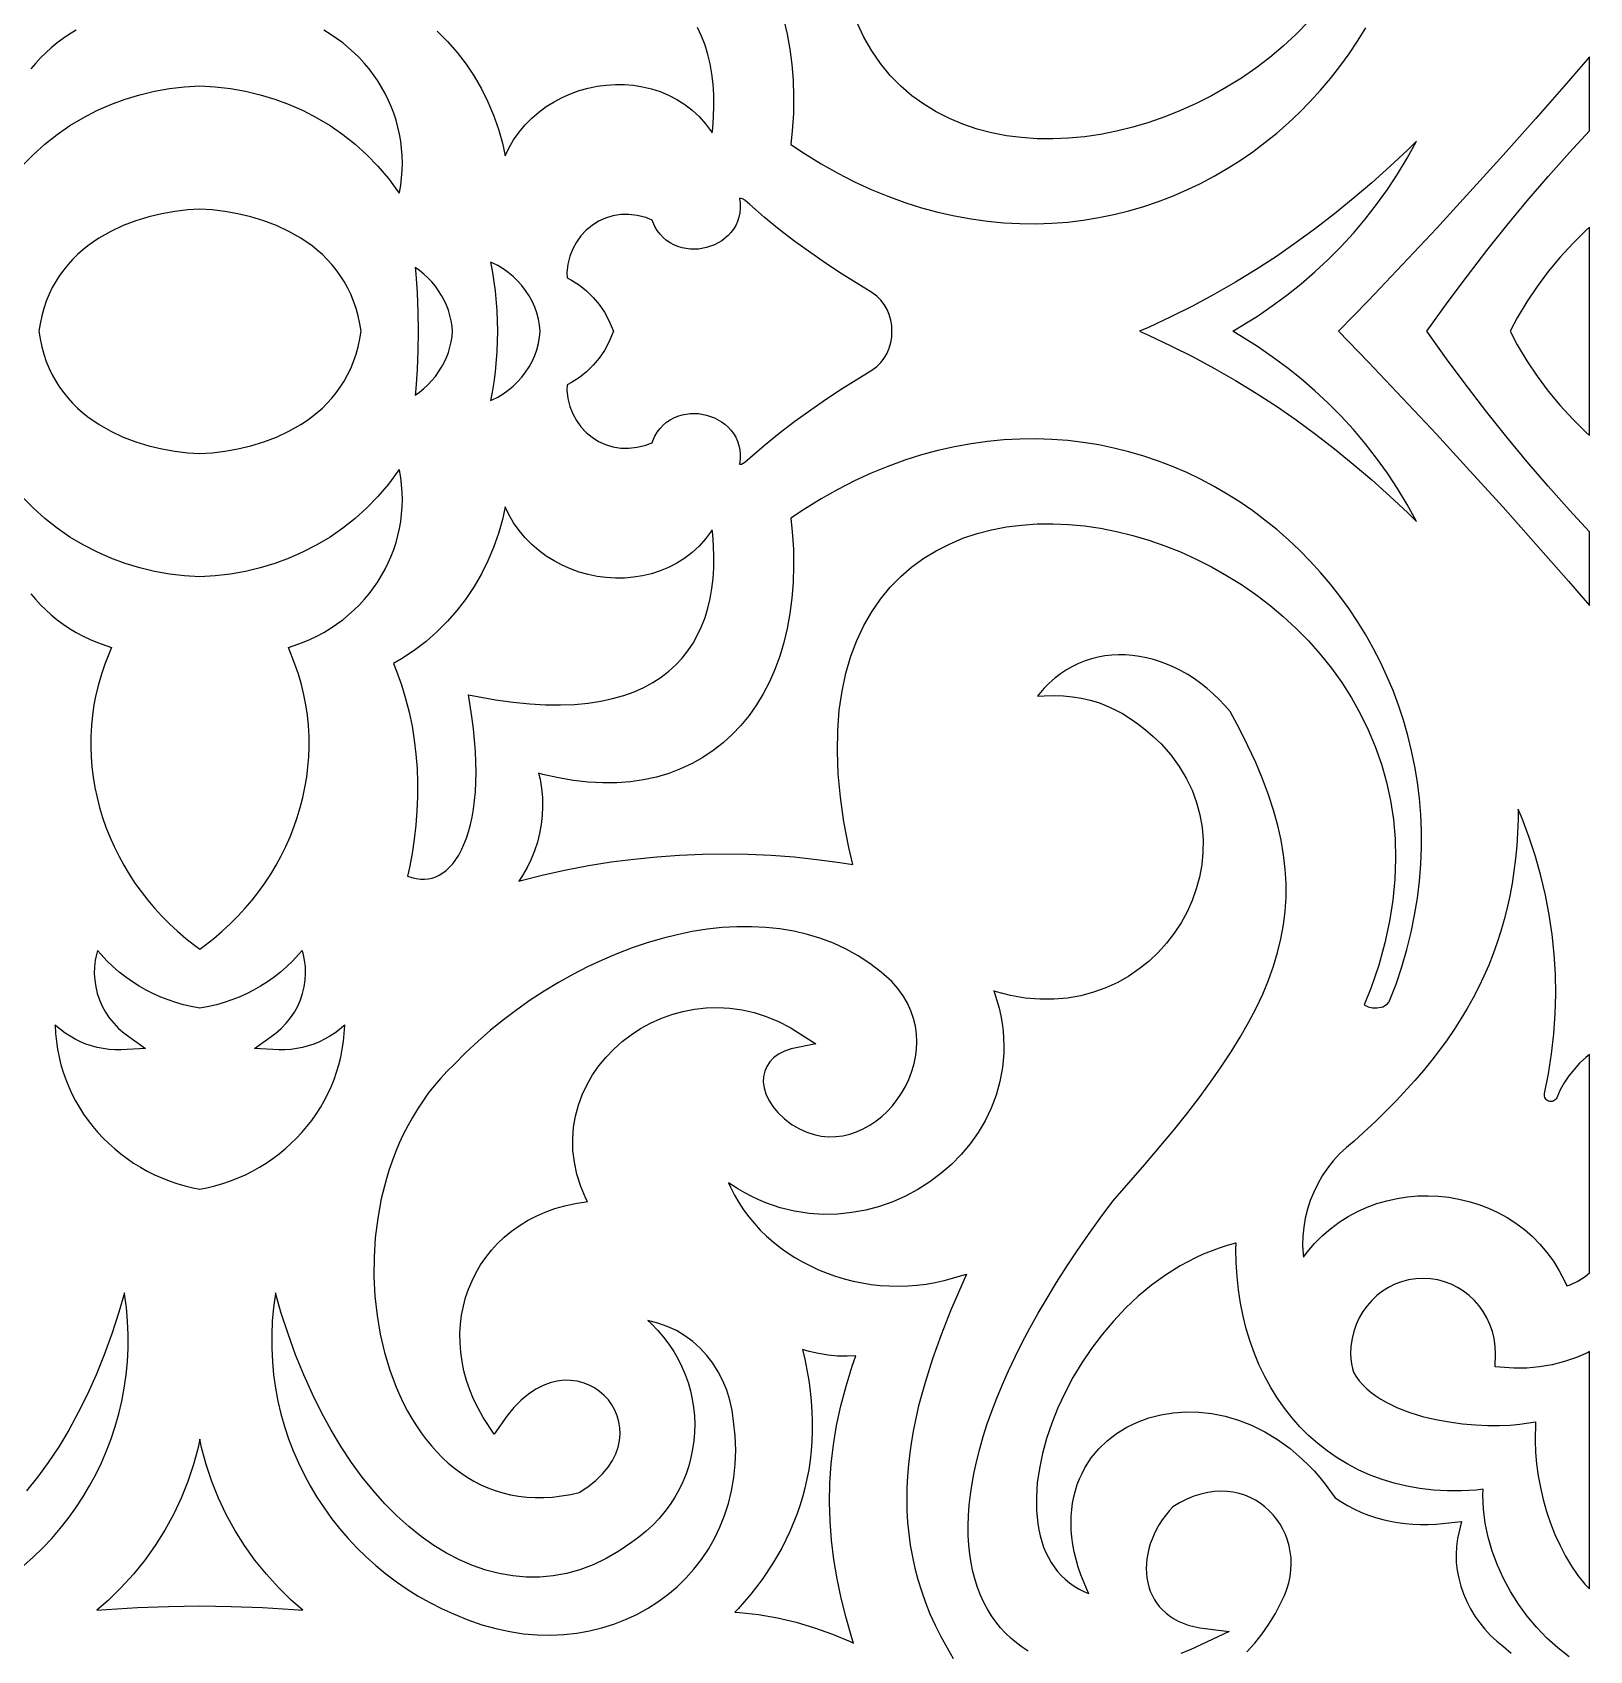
# Model space of a CAD drawing. Extents: x -375 to 375, y -1025 to 1025.
# Drawn here: x -207.8 to -135, y 379 to 454.6 of the extents above; entities that cross this region are included whole.
import ezdxf

# ---------------------------------------------------------------- set-up
doc = ezdxf.new("R2010")
doc.units = 0
doc.layers.add('LAYER_10', color=1, linetype='CONTINUOUS')

msp = doc.modelspace()

# ---------------------------------------------------------------- linework, layer by layer
at = {"layer": 'LAYER_10'}
for points in [[(-188.901, 454.699), (-188.415, 454.211), (-187.965, 453.696), (-187.55, 453.154), (-187.173, 452.588), (-186.832, 451.999), (-186.528, 451.389), (-186.263, 450.76), (-186.036, 450.114), (-185.847, 449.452), (-185.718, 448.866), (-185.554, 449.215), (-185.328, 449.606), (-185.072, 449.97), (-184.789, 450.309), (-184.482, 450.621), (-184.152, 450.906), (-183.803, 451.163), (-183.437, 451.393), (-183.055, 451.595), (-182.66, 451.768), (-182.255, 451.913), (-181.841, 452.029), (-181.42, 452.116), (-180.995, 452.172), (-180.568, 452.199), (-180.141, 452.195), (-179.715, 452.16), (-179.294, 452.094), (-178.879, 451.995), (-178.472, 451.864), (-178.077, 451.699), (-177.695, 451.501), (-177.328, 451.268), (-176.98, 451.001), (-176.652, 450.698), (-176.348, 450.361), (-176.07, 449.988), (-176.043, 449.944), (-176.017, 450.155), (-175.976, 450.686), (-175.958, 451.206), (-175.965, 451.714), (-175.996, 452.21), (-176.053, 452.691), (-176.135, 453.158), (-176.243, 453.609), (-176.377, 454.043), (-176.537, 454.46), (-176.723, 454.858)], [(-172.691, 455.214), (-172.531, 454.547), (-172.404, 453.855), (-172.312, 453.137), (-172.254, 452.395), (-172.231, 451.63), (-172.244, 450.842), (-172.293, 450.031), (-172.359, 449.393), (-171.73, 448.972), (-170.949, 448.492), (-170.167, 448.053), (-169.384, 447.653), (-168.601, 447.292), (-167.819, 446.969), (-167.037, 446.685), (-166.257, 446.437), (-165.48, 446.226), (-164.705, 446.05), (-163.934, 445.91), (-163.167, 445.804), (-162.405, 445.732), (-161.648, 445.693), (-160.896, 445.686), (-160.152, 445.711), (-159.414, 445.767), (-158.685, 445.854), (-157.963, 445.971), (-157.251, 446.117), (-156.548, 446.292), (-155.856, 446.495), (-155.174, 446.726), (-154.504, 446.983), (-153.845, 447.266), (-153.2, 447.575), (-152.568, 447.909), (-151.95, 448.267), (-151.346, 448.649), (-150.758, 449.054), (-150.186, 449.481), (-149.63, 449.93), (-149.091, 450.4), (-148.57, 450.89), (-148.068, 451.401), (-147.585, 451.93), (-147.121, 452.479), (-146.678, 453.045), (-146.256, 453.628), (-145.855, 454.228), (-145.477, 454.844)], [(-148.15, 455.138), (-148.729, 454.548), (-149.335, 453.988), (-149.966, 453.46), (-150.618, 452.963), (-151.291, 452.499), (-151.981, 452.067), (-152.687, 451.669), (-153.406, 451.305), (-154.136, 450.976), (-154.875, 450.681), (-155.62, 450.422), (-156.371, 450.2), (-157.124, 450.014), (-157.877, 449.866), (-158.628, 449.757), (-159.375, 449.686), (-160.116, 449.654), (-160.849, 449.663), (-161.571, 449.713), (-162.281, 449.805), (-162.976, 449.939), (-163.653, 450.116), (-164.311, 450.337), (-164.947, 450.603), (-165.559, 450.914), (-166.144, 451.272), (-166.699, 451.676), (-167.223, 452.128), (-167.713, 452.627), (-168.165, 453.175), (-168.578, 453.771), (-168.949, 454.416), (-169.276, 455.11)], [(-208.327, 448.38), (-207.806, 448.915), (-207.257, 449.41), (-206.682, 449.863), (-206.084, 450.275), (-205.464, 450.646), (-204.825, 450.976), (-204.17, 451.265), (-203.5, 451.513), (-202.817, 451.72), (-202.125, 451.885), (-201.425, 452.01), (-200.719, 452.094), (-200, 452.138), (-199.281, 452.094), (-198.575, 452.01), (-197.875, 451.885), (-197.182, 451.72), (-196.5, 451.513), (-195.83, 451.265), (-195.175, 450.976), (-194.536, 450.646), (-193.916, 450.275), (-193.318, 449.863), (-192.743, 449.41), (-192.194, 448.915), (-191.673, 448.38), (-191.183, 447.803), (-190.726, 447.186), (-190.679, 447.113), (-190.671, 447.149), (-190.61, 447.494), (-190.566, 447.838), (-190.54, 448.183), (-190.531, 448.526), (-190.54, 448.867), (-190.565, 449.207), (-190.607, 449.544), (-190.665, 449.877), (-190.739, 450.208), (-190.829, 450.533), (-190.934, 450.855), (-191.055, 451.171), (-191.191, 451.481), (-191.341, 451.784), (-191.507, 452.081), (-191.686, 452.37), (-191.88, 452.652), (-192.087, 452.925), (-192.308, 453.188), (-192.542, 453.442), (-192.789, 453.686), (-193.049, 453.92), (-193.321, 454.141), (-193.606, 454.352), (-193.903, 454.549), (-194.212, 454.734)], [(-205.788, 454.734), (-206.097, 454.549), (-206.394, 454.352), (-206.679, 454.141), (-206.951, 453.92), (-207.211, 453.686), (-207.458, 453.442), (-207.692, 453.188), (-207.913, 452.925)], [(-207.913, 428.386), (-207.692, 428.122), (-207.458, 427.868), (-207.211, 427.624), (-206.951, 427.391), (-206.679, 427.169), (-206.394, 426.959), (-206.097, 426.761), (-205.788, 426.576), (-205.468, 426.405), (-205.136, 426.248), (-204.794, 426.105), (-204.135, 425.867), (-204.444, 425.091), (-204.607, 424.617), (-204.747, 424.14), (-204.863, 423.661), (-204.956, 423.18), (-205.027, 422.697), (-205.076, 422.213), (-205.102, 421.729), (-205.107, 421.245), (-205.09, 420.762), (-205.052, 420.281), (-204.993, 419.802), (-204.914, 419.325), (-204.813, 418.852), (-204.693, 418.383), (-204.553, 417.919), (-204.393, 417.46), (-204.214, 417.007), (-204.016, 416.561), (-203.799, 416.122), (-203.564, 415.69), (-203.31, 415.267), (-203.038, 414.854), (-202.749, 414.45), (-202.442, 414.056), (-202.118, 413.673), (-201.778, 413.303), (-201.421, 412.944), (-201.047, 412.598), (-200.657, 412.266), (-200.252, 411.948), (-200, 411.766), (-199.748, 411.948), (-199.342, 412.266), (-198.953, 412.598), (-198.579, 412.944), (-198.222, 413.303), (-197.881, 413.673), (-197.558, 414.056), (-197.251, 414.45), (-196.962, 414.854), (-196.69, 415.267), (-196.436, 415.69), (-196.201, 416.122), (-195.984, 416.561), (-195.786, 417.007), (-195.607, 417.46), (-195.447, 417.919), (-195.307, 418.383), (-195.186, 418.852), (-195.086, 419.325), (-195.007, 419.802), (-194.948, 420.281), (-194.91, 420.762), (-194.893, 421.245), (-194.898, 421.729), (-194.924, 422.213), (-194.973, 422.697), (-195.043, 423.18), (-195.137, 423.661), (-195.253, 424.14), (-195.393, 424.617), (-195.556, 425.091), (-195.864, 425.867), (-195.206, 426.105), (-194.864, 426.248), (-194.532, 426.405), (-194.212, 426.576), (-193.903, 426.761), (-193.606, 426.959), (-193.321, 427.169), (-193.049, 427.391), (-192.789, 427.624), (-192.542, 427.868), (-192.308, 428.122), (-192.087, 428.386), (-191.88, 428.659), (-191.686, 428.94), (-191.507, 429.23), (-191.341, 429.526), (-191.191, 429.83), (-191.055, 430.14), (-190.934, 430.456), (-190.829, 430.777), (-190.739, 431.103), (-190.665, 431.433), (-190.607, 431.767), (-190.565, 432.104), (-190.54, 432.443), (-190.531, 432.785), (-190.54, 433.128), (-190.566, 433.472), (-190.61, 433.817), (-190.671, 434.162), (-190.679, 434.198), (-190.726, 434.125), (-191.183, 433.508), (-191.673, 432.931), (-192.194, 432.395), (-192.743, 431.901), (-193.318, 431.448), (-193.916, 431.035), (-194.536, 430.664), (-195.175, 430.335), (-195.83, 430.046), (-196.5, 429.798), (-197.182, 429.591), (-197.875, 429.425), (-198.575, 429.3), (-199.281, 429.217), (-200, 429.173), (-200.719, 429.217), (-201.425, 429.3), (-202.125, 429.425), (-202.817, 429.591), (-203.5, 429.798), (-204.17, 430.046), (-204.825, 430.335), (-205.464, 430.664), (-206.084, 431.035), (-206.682, 431.448), (-207.257, 431.901), (-207.806, 432.395), (-208.327, 432.931)], [(-161.255, 378.927), (-161.541, 379.112), (-161.815, 379.315), (-162.076, 379.535), (-162.324, 379.773), (-162.557, 380.027), (-162.775, 380.299), (-162.977, 380.587), (-163.164, 380.892), (-163.335, 381.213), (-163.488, 381.55), (-163.625, 381.903), (-163.744, 382.271), (-163.845, 382.654), (-163.928, 383.053), (-163.992, 383.466), (-164.037, 383.894), (-164.062, 384.337), (-164.068, 384.795), (-164.054, 385.267), (-164.02, 385.753), (-163.964, 386.254), (-163.888, 386.769), (-163.79, 387.298), (-163.67, 387.842), (-163.528, 388.399), (-163.363, 388.97), (-163.176, 389.556), (-162.964, 390.155), (-162.729, 390.768), (-162.469, 391.395), (-162.185, 392.035), (-161.876, 392.69), (-161.541, 393.358), (-161.18, 394.039), (-160.793, 394.734), (-160.379, 395.442), (-159.937, 396.164), (-159.468, 396.899), (-158.971, 397.648), (-158.446, 398.409), (-157.891, 399.184), (-157.301, 399.98), (-155.802, 401.683), (-154.461, 403.284), (-153.847, 404.052), (-153.27, 404.802), (-152.73, 405.536), (-152.229, 406.253), (-151.765, 406.956), (-151.34, 407.647), (-150.953, 408.326), (-150.605, 408.995), (-150.294, 409.656), (-150.023, 410.31), (-149.79, 410.959), (-149.595, 411.605), (-149.439, 412.248), (-149.321, 412.892), (-149.242, 413.537), (-149.202, 414.185), (-149.2, 414.84), (-149.237, 415.501), (-149.314, 416.172), (-149.43, 416.853), (-149.587, 417.548), (-149.783, 418.257), (-150.021, 418.982), (-150.299, 419.724), (-150.619, 420.485), (-150.981, 421.267), (-151.385, 422.071), (-151.817, 422.873), (-152.058, 423.156), (-152.326, 423.44), (-152.603, 423.708), (-152.889, 423.958), (-153.183, 424.19), (-153.484, 424.404), (-153.792, 424.6), (-154.105, 424.778), (-154.422, 424.938), (-154.744, 425.078), (-155.068, 425.2), (-155.395, 425.303), (-155.722, 425.386), (-156.051, 425.45), (-156.379, 425.494), (-156.706, 425.518), (-157.031, 425.523), (-157.353, 425.507), (-157.672, 425.471), (-157.987, 425.414), (-158.298, 425.337), (-158.602, 425.239), (-158.901, 425.12), (-159.193, 424.98), (-159.477, 424.818), (-159.753, 424.635), (-160.021, 424.429), (-160.279, 424.2), (-160.527, 423.949), (-160.764, 423.674), (-160.826, 423.592), (-160.515, 423.614), (-160.054, 423.624), (-159.611, 423.609), (-159.184, 423.569), (-158.77, 423.504), (-158.369, 423.412), (-157.978, 423.293), (-157.597, 423.147), (-157.224, 422.974), (-156.858, 422.774), (-156.496, 422.547), (-156.136, 422.293), (-155.777, 422.011), (-155.417, 421.702), (-155.045, 421.358), (-154.591, 420.842), (-154.2, 420.309), (-153.869, 419.758), (-153.599, 419.194), (-153.387, 418.62), (-153.231, 418.039), (-153.131, 417.453), (-153.084, 416.867), (-153.09, 416.283), (-153.145, 415.705), (-153.249, 415.134), (-153.399, 414.575), (-153.593, 414.03), (-153.831, 413.501), (-154.11, 412.992), (-154.428, 412.505), (-154.785, 412.043), (-155.177, 411.608), (-155.604, 411.205), (-156.064, 410.834), (-156.556, 410.5), (-157.076, 410.205), (-157.625, 409.952), (-158.2, 409.743), (-158.799, 409.583), (-159.421, 409.473), (-160.063, 409.417), (-160.724, 409.417), (-161.402, 409.476), (-162.094, 409.596), (-162.799, 409.781), (-162.872, 409.807), (-162.841, 409.724), (-162.724, 409.363), (-162.625, 409.003), (-162.545, 408.646), (-162.482, 408.29), (-162.438, 407.938), (-162.41, 407.588), (-162.399, 407.241), (-162.404, 406.899), (-162.426, 406.56), (-162.463, 406.221), (-162.582, 405.57), (-162.759, 404.935), (-162.991, 404.324), (-163.274, 403.738), (-163.605, 403.179), (-163.98, 402.651), (-164.397, 402.154), (-164.852, 401.69), (-165.342, 401.263), (-165.864, 400.873), (-166.416, 400.523), (-166.993, 400.214), (-167.593, 399.949), (-168.214, 399.731), (-168.851, 399.56), (-169.502, 399.44), (-170.165, 399.372), (-170.835, 399.359), (-171.51, 399.402), (-172.187, 399.505), (-172.861, 399.669), (-173.528, 399.895), (-173.862, 400.034), (-174.192, 400.189), (-174.518, 400.36), (-174.841, 400.549), (-175.16, 400.754), (-175.272, 400.834), (-175.181, 400.624), (-174.998, 400.259), (-174.794, 399.906), (-174.57, 399.566), (-174.328, 399.24), (-174.067, 398.926), (-173.79, 398.626), (-173.496, 398.341), (-173.188, 398.07), (-172.864, 397.813), (-172.527, 397.572), (-172.178, 397.347), (-171.816, 397.138), (-171.444, 396.945), (-171.062, 396.769), (-170.671, 396.61), (-170.271, 396.468), (-169.865, 396.345), (-169.452, 396.24), (-169.034, 396.153), (-168.612, 396.085), (-168.186, 396.037), (-167.758, 396.008), (-167.329, 396), (-166.898, 396.011), (-166.468, 396.043), (-166.039, 396.097), (-165.613, 396.171), (-165.189, 396.267), (-164.151, 396.559), (-164.89, 394.839), (-165.334, 393.721), (-165.735, 392.608), (-166.086, 391.5), (-166.384, 390.398), (-166.624, 389.298), (-166.72, 388.754), (-166.8, 388.208), (-166.862, 387.664), (-166.907, 387.121), (-166.934, 386.579), (-166.942, 386.038), (-166.931, 385.499), (-166.9, 384.96), (-166.848, 384.422), (-166.774, 383.885), (-166.679, 383.349), (-166.562, 382.814), (-166.421, 382.279), (-166.257, 381.745), (-166.068, 381.211), (-165.854, 380.677), (-165.614, 380.144), (-165.348, 379.611), (-165.055, 379.078), (-164.763, 378.593)], [(-135.962, 378.67), (-136.495, 379.08), (-137, 379.535), (-137.476, 380.031), (-137.92, 380.563), (-138.328, 381.126), (-138.699, 381.715), (-139.029, 382.328), (-139.315, 382.958), (-139.556, 383.603), (-139.747, 384.257), (-139.885, 384.916), (-139.969, 385.577), (-139.993, 386.23), (-139.983, 386.502), (-140.312, 386.465), (-140.994, 386.427), (-141.659, 386.427), (-142.306, 386.463), (-142.936, 386.535), (-143.547, 386.642), (-144.14, 386.783), (-144.713, 386.957), (-145.267, 387.164), (-145.801, 387.402), (-146.313, 387.669), (-146.805, 387.966), (-147.275, 388.291), (-147.722, 388.643), (-148.147, 389.021), (-148.549, 389.424), (-148.927, 389.851), (-149.281, 390.301), (-149.611, 390.772), (-149.917, 391.264), (-150.197, 391.776), (-150.452, 392.306), (-150.681, 392.854), (-150.884, 393.418), (-151.06, 393.998), (-151.21, 394.592), (-151.333, 395.2), (-151.428, 395.821), (-151.495, 396.453), (-151.534, 397.095), (-151.545, 397.747), (-151.537, 398.008), (-151.561, 398.003), (-151.949, 397.898), (-152.331, 397.778), (-152.708, 397.642), (-153.078, 397.49), (-153.443, 397.324), (-153.801, 397.143), (-154.151, 396.95), (-154.838, 396.521), (-155.494, 396.045), (-156.121, 395.525), (-156.716, 394.965), (-157.278, 394.37), (-157.806, 393.744), (-158.297, 393.092), (-158.751, 392.418), (-159.166, 391.727), (-159.539, 391.023), (-159.87, 390.311), (-160.157, 389.596), (-160.398, 388.882), (-160.592, 388.175), (-160.738, 387.478), (-160.835, 386.798), (-160.88, 386.138), (-160.874, 385.503), (-160.815, 384.894), (-160.766, 384.608), (-160.704, 384.328), (-160.628, 384.058), (-160.538, 383.797), (-160.435, 383.548), (-160.318, 383.309), (-160.188, 383.082), (-160.044, 382.866), (-159.885, 382.663), (-159.713, 382.472), (-159.525, 382.293), (-159.323, 382.127), (-159.105, 381.975), (-158.871, 381.836), (-158.621, 381.711), (-158.43, 381.633), (-158.485, 381.746), (-158.649, 382.123), (-158.793, 382.495), (-158.916, 382.861), (-159.02, 383.221), (-159.104, 383.575), (-159.169, 383.922), (-159.216, 384.262), (-159.244, 384.596), (-159.255, 384.923), (-159.247, 385.242), (-159.223, 385.554), (-159.182, 385.857), (-159.125, 386.153), (-159.052, 386.439), (-158.963, 386.717), (-158.86, 386.986), (-158.742, 387.245), (-158.609, 387.499), (-158.309, 387.964), (-157.957, 388.391), (-157.561, 388.774), (-157.125, 389.112), (-156.652, 389.403), (-156.148, 389.646), (-155.616, 389.841), (-155.06, 389.986), (-154.483, 390.079), (-153.89, 390.12), (-153.284, 390.107), (-152.67, 390.039), (-152.05, 389.915), (-151.429, 389.733), (-150.811, 389.492), (-150.198, 389.191), (-149.596, 388.828), (-149.008, 388.402), (-148.44, 387.915), (-148.16, 387.644), (-147.889, 387.358), (-147.624, 387.056), (-147.366, 386.737), (-147.115, 386.402), (-146.909, 386.103), (-146.639, 385.926), (-146.323, 385.739), (-146.002, 385.571), (-145.677, 385.422), (-145.347, 385.291), (-145.013, 385.177), (-144.675, 385.081), (-144.333, 385.002), (-143.986, 384.94), (-143.634, 384.894), (-143.277, 384.865), (-142.916, 384.851), (-142.55, 384.853), (-142.182, 384.871), (-140.99, 384.999), (-141.177, 384.198), (-141.229, 383.829), (-141.249, 383.457), (-141.237, 383.083), (-141.196, 382.709), (-141.125, 382.336), (-141.027, 381.968), (-140.9, 381.605), (-140.748, 381.25), (-140.57, 380.906), (-140.369, 380.573), (-140.144, 380.254), (-139.898, 379.951), (-139.632, 379.666), (-139.346, 379.402), (-139.029, 379.149), (-138.665, 378.837)], [(-208.23, 382.929), (-207.777, 383.335), (-207.344, 383.76), (-206.929, 384.202), (-206.534, 384.662), (-206.159, 385.138), (-205.805, 385.629), (-205.472, 386.136), (-205.161, 386.656), (-204.873, 387.19), (-204.608, 387.736), (-204.367, 388.294), (-204.15, 388.863), (-203.958, 389.442), (-203.791, 390.031), (-203.65, 390.629), (-203.536, 391.235), (-203.449, 391.848), (-203.389, 392.468), (-203.358, 393.094), (-203.356, 393.725), (-203.383, 394.361), (-203.44, 395), (-203.528, 395.642), (-203.535, 395.681), (-203.791, 394.789), (-204.121, 393.77), (-204.477, 392.79), (-204.858, 391.849), (-205.262, 390.948), (-205.689, 390.088), (-206.137, 389.269), (-206.605, 388.492), (-207.091, 387.758), (-207.596, 387.068), (-208.118, 386.421)], [(-151.037, 378.898), (-150.668, 379.303), (-150.322, 379.737), (-149.999, 380.2), (-149.701, 380.693), (-149.427, 381.221), (-149.278, 381.526), (-149.161, 381.825), (-149.071, 382.124), (-149.008, 382.421), (-148.971, 382.716), (-148.958, 383.008), (-148.968, 383.296), (-149.002, 383.578), (-149.057, 383.853), (-149.134, 384.121), (-149.231, 384.38), (-149.348, 384.629), (-149.483, 384.866), (-149.636, 385.092), (-149.806, 385.303), (-149.992, 385.5), (-150.193, 385.681), (-150.408, 385.844), (-150.637, 385.989), (-150.879, 386.115), (-151.132, 386.22), (-151.397, 386.303), (-151.672, 386.364), (-151.957, 386.4), (-152.251, 386.411), (-152.554, 386.396), (-152.866, 386.352), (-153.185, 386.279), (-153.511, 386.175), (-153.843, 386.039), (-154.181, 385.868), (-154.496, 385.679), (-154.659, 385.502), (-154.831, 385.292), (-154.988, 385.076), (-155.13, 384.856), (-155.258, 384.632), (-155.37, 384.404), (-155.468, 384.175), (-155.551, 383.944), (-155.618, 383.712), (-155.671, 383.481), (-155.708, 383.251), (-155.731, 383.023), (-155.738, 382.797), (-155.73, 382.576), (-155.708, 382.359), (-155.67, 382.147), (-155.617, 381.941), (-155.55, 381.742), (-155.467, 381.55), (-155.37, 381.366), (-155.257, 381.19), (-155.129, 381.023), (-154.986, 380.865), (-154.826, 380.717), (-154.651, 380.579), (-154.458, 380.453), (-154.248, 380.339), (-154.02, 380.238), (-153.774, 380.151), (-153.51, 380.079), (-153.227, 380.023), (-151.863, 379.845), (-153.689, 378.995), (-154.123, 378.819)]]:
    msp.add_lwpolyline(points, dxfattribs=at)
for points in [[(-139.051, 432.424), (-137.511, 430.699), (-135.986, 428.963), (-135.002, 427.825), (-135.002, 431.284), (-135.938, 432.295), (-136.937, 433.413), (-137.916, 434.549), (-138.872, 435.702), (-139.808, 436.871), (-140.721, 438.057), (-141.612, 439.258), (-142.609, 440.655), (-141.612, 442.052), (-140.721, 443.254), (-139.808, 444.439), (-138.872, 445.609), (-137.916, 446.761), (-136.937, 447.897), (-135.938, 449.016), (-135.002, 450.026), (-135.002, 453.485), (-135.986, 452.348), (-137.511, 450.611), (-139.051, 448.886), (-140.604, 447.173), (-142.171, 445.471), (-143.752, 443.782), (-145.346, 442.104), (-146.744, 440.655), (-145.346, 439.207), (-143.752, 437.529), (-142.171, 435.839), (-140.604, 434.138)], [(-146.629, 444.619), (-146.051, 445.249), (-145.496, 445.903), (-144.966, 446.581), (-144.462, 447.282), (-143.985, 448.006), (-143.535, 448.752), (-143.114, 449.519), (-143.1, 449.549), (-143.512, 449.146), (-144.348, 448.364), (-145.195, 447.605), (-146.056, 446.869), (-146.93, 446.157), (-147.821, 445.468), (-148.728, 444.803), (-149.652, 444.162), (-150.596, 443.546), (-151.56, 442.954), (-152.545, 442.387), (-153.552, 441.845), (-154.583, 441.328), (-155.638, 440.836), (-156.056, 440.655), (-155.638, 440.475), (-154.583, 439.983), (-153.552, 439.466), (-152.545, 438.924), (-151.56, 438.357), (-150.596, 437.765), (-149.652, 437.148), (-148.728, 436.508), (-147.821, 435.843), (-146.93, 435.154), (-146.056, 434.442), (-145.195, 433.706), (-144.348, 432.947), (-143.512, 432.164), (-143.1, 431.762), (-143.114, 431.791), (-143.535, 432.559), (-143.985, 433.305), (-144.462, 434.028), (-144.966, 434.729), (-145.496, 435.407), (-146.051, 436.062), (-146.629, 436.692), (-147.231, 437.297), (-147.854, 437.878), (-148.498, 438.433), (-149.161, 438.962), (-149.844, 439.465), (-150.543, 439.941), (-151.685, 440.655), (-150.543, 441.37), (-149.844, 441.846), (-149.161, 442.348), (-148.498, 442.877), (-147.854, 443.433), (-147.231, 444.013)], [(-174.942, 445.609), (-175.044, 445.438), (-175.163, 445.279), (-175.301, 445.13), (-175.597, 444.888), (-175.936, 444.7), (-176.301, 444.571), (-176.683, 444.502), (-177.072, 444.496), (-177.451, 444.557), (-177.645, 444.617), (-177.829, 444.693), (-178.006, 444.789), (-178.174, 444.904), (-178.332, 445.04), (-178.478, 445.195), (-178.609, 445.37), (-178.724, 445.564), (-178.821, 445.778), (-178.849, 445.86), (-179.145, 445.977), (-179.547, 446.077), (-179.939, 446.122), (-180.319, 446.113), (-180.683, 446.054), (-181.03, 445.949), (-181.356, 445.8), (-181.658, 445.611), (-181.933, 445.385), (-182.178, 445.124), (-182.389, 444.831), (-182.563, 444.511), (-182.697, 444.164), (-182.788, 443.795), (-182.832, 443.405), (-182.828, 443.164), (-182.615, 443.053), (-182.251, 442.815), (-181.914, 442.543), (-181.607, 442.24), (-181.33, 441.908), (-181.085, 441.55), (-180.875, 441.169), (-180.652, 440.655), (-180.875, 440.142), (-181.085, 439.761), (-181.33, 439.403), (-181.607, 439.071), (-181.914, 438.768), (-182.251, 438.496), (-182.615, 438.258), (-182.828, 438.147), (-182.832, 437.906), (-182.788, 437.516), (-182.697, 437.147), (-182.563, 436.8), (-182.389, 436.479), (-182.178, 436.187), (-181.933, 435.926), (-181.658, 435.699), (-181.356, 435.51), (-181.03, 435.362), (-180.683, 435.257), (-180.319, 435.198), (-179.939, 435.189), (-179.547, 435.233), (-179.141, 435.335), (-178.941, 435.407), (-178.851, 435.446), (-178.821, 435.533), (-178.724, 435.746), (-178.609, 435.941), (-178.478, 436.116), (-178.332, 436.271), (-178.174, 436.406), (-178.006, 436.522), (-177.829, 436.617), (-177.645, 436.694), (-177.451, 436.754), (-177.072, 436.814), (-176.683, 436.809), (-176.301, 436.74), (-175.936, 436.611), (-175.603, 436.426), (-175.442, 436.306), (-175.296, 436.176), (-175.163, 436.032), (-175.044, 435.873), (-174.942, 435.701), (-174.857, 435.516), (-174.792, 435.319), (-174.748, 435.111), (-174.728, 434.894), (-174.733, 434.669), (-174.761, 434.443), (-174.731, 434.44), (-174.67, 434.45), (-174.593, 434.482), (-174.508, 434.534), (-174.279, 434.734), (-173.61, 435.317), (-172.903, 435.891), (-172.173, 436.45), (-171.431, 436.989), (-170.689, 437.503), (-169.956, 437.988), (-168.581, 438.846), (-168.348, 439.011), (-168.156, 439.195), (-167.995, 439.402), (-167.863, 439.629), (-167.76, 439.872), (-167.688, 440.126), (-167.646, 440.387), (-167.635, 440.655), (-167.646, 440.923), (-167.688, 441.184), (-167.76, 441.439), (-167.863, 441.682), (-167.995, 441.909), (-168.156, 442.116), (-168.348, 442.299), (-168.581, 442.464), (-169.956, 443.322), (-170.689, 443.808), (-171.431, 444.322), (-172.173, 444.861), (-172.903, 445.419), (-173.61, 445.994), (-174.284, 446.581), (-174.402, 446.693), (-174.502, 446.773), (-174.593, 446.829), (-174.67, 446.86), (-174.731, 446.871), (-174.761, 446.868), (-174.733, 446.642), (-174.728, 446.416), (-174.748, 446.199), (-174.792, 445.991), (-174.857, 445.794)], [(-196.412, 445.599), (-197.008, 445.824), (-197.614, 446.008), (-198.224, 446.152), (-198.832, 446.259), (-199.43, 446.331), (-200, 446.369), (-200.57, 446.331), (-201.168, 446.259), (-201.776, 446.152), (-202.386, 446.008), (-202.992, 445.824), (-203.588, 445.599), (-204.165, 445.33), (-204.721, 445.014), (-204.984, 444.841), (-205.241, 444.654), (-205.489, 444.455), (-205.726, 444.244), (-205.953, 444.02), (-206.169, 443.783), (-206.372, 443.533), (-206.563, 443.269), (-206.74, 442.991), (-206.903, 442.698), (-207.051, 442.391), (-207.184, 442.068), (-207.3, 441.729), (-207.398, 441.375), (-207.479, 441.003), (-207.534, 440.655), (-207.479, 440.307), (-207.398, 439.936), (-207.3, 439.581), (-207.184, 439.243), (-207.051, 438.92), (-206.903, 438.613), (-206.74, 438.32), (-206.563, 438.042), (-206.372, 437.778), (-206.169, 437.528), (-205.953, 437.291), (-205.726, 437.067), (-205.489, 436.855), (-205.244, 436.659), (-204.718, 436.295), (-204.165, 435.981), (-203.588, 435.712), (-202.992, 435.487), (-202.386, 435.303), (-201.776, 435.158), (-201.168, 435.051), (-200.57, 434.98), (-200, 434.942), (-199.43, 434.98), (-198.832, 435.051), (-198.224, 435.158), (-197.614, 435.303), (-197.008, 435.487), (-196.412, 435.712), (-195.835, 435.981), (-195.279, 436.297), (-195.016, 436.47), (-194.759, 436.656), (-194.511, 436.855), (-194.274, 437.067), (-194.047, 437.291), (-193.831, 437.528), (-193.627, 437.778), (-193.437, 438.042), (-193.26, 438.32), (-193.097, 438.613), (-192.949, 438.92), (-192.816, 439.243), (-192.7, 439.581), (-192.602, 439.936), (-192.521, 440.307), (-192.466, 440.655), (-192.521, 441.003), (-192.602, 441.375), (-192.7, 441.729), (-192.816, 442.068), (-192.949, 442.391), (-193.097, 442.698), (-193.26, 442.991), (-193.437, 443.269), (-193.627, 443.533), (-193.831, 443.783), (-194.047, 444.02), (-194.274, 444.244), (-194.511, 444.455), (-194.756, 444.652), (-195.282, 445.015), (-195.835, 445.33)], [(-135.002, 445.531), (-135.167, 445.384), (-135.792, 444.769), (-136.383, 444.125), (-136.939, 443.453), (-137.459, 442.755), (-137.941, 442.032), (-138.385, 441.285), (-138.716, 440.655), (-138.385, 440.025), (-137.941, 439.279), (-137.459, 438.556), (-136.939, 437.858), (-136.383, 437.186), (-135.792, 436.542), (-135.167, 435.927), (-135.002, 435.78), (-135.002, 440.655)], [(-188.381, 439.67), (-188.307, 439.914), (-188.249, 440.163), (-188.208, 440.417), (-188.186, 440.655), (-188.208, 440.894), (-188.249, 441.147), (-188.307, 441.396), (-188.381, 441.641), (-188.472, 441.879), (-188.578, 442.111), (-188.7, 442.337), (-188.837, 442.554), (-188.989, 442.763), (-189.155, 442.962), (-189.334, 443.151), (-189.528, 443.33), (-189.734, 443.496), (-189.935, 443.637), (-189.902, 443.344), (-189.835, 442.448), (-189.801, 441.549), (-189.8, 440.655), (-189.801, 439.761), (-189.835, 438.863), (-189.902, 437.966), (-189.935, 437.673), (-189.734, 437.814), (-189.528, 437.981), (-189.334, 438.159), (-189.155, 438.349), (-188.989, 438.548), (-188.837, 438.757), (-188.7, 438.974), (-188.578, 439.199), (-188.472, 439.431)], [(-184.244, 441.515), (-184.343, 441.792), (-184.464, 442.061), (-184.605, 442.318), (-184.766, 442.565), (-184.944, 442.798), (-185.14, 443.017), (-185.352, 443.222), (-185.579, 443.41), (-185.82, 443.58), (-186.074, 443.732), (-186.339, 443.863), (-186.407, 443.891), (-186.329, 443.496), (-186.194, 442.554), (-186.115, 441.607), (-186.081, 440.655), (-186.115, 439.704), (-186.194, 438.759), (-186.254, 438.284), (-186.33, 437.812), (-186.407, 437.42), (-186.339, 437.447), (-186.074, 437.579), (-185.82, 437.731), (-185.579, 437.901), (-185.352, 438.089), (-185.14, 438.293), (-184.944, 438.513), (-184.766, 438.746), (-184.605, 438.992), (-184.464, 439.25), (-184.343, 439.518), (-184.244, 439.796), (-184.166, 440.082), (-184.112, 440.375), (-184.084, 440.655), (-184.112, 440.936), (-184.166, 441.229)], [(-144.108, 415.031), (-144.201, 414.057), (-144.358, 413.063), (-144.579, 412.051), (-144.868, 411.019), (-145.225, 409.971), (-145.554, 409.154), (-145.359, 409.07), (-145.153, 409.021), (-144.953, 409.011), (-144.759, 409.042), (-144.681, 409.067), (-144.603, 409.105), (-144.53, 409.152), (-144.462, 409.21), (-144.401, 409.278), (-144.355, 409.346), (-144.058, 410.129), (-143.787, 410.94), (-143.552, 411.748), (-143.353, 412.553), (-143.189, 413.355), (-143.059, 414.152), (-142.963, 414.944), (-142.9, 415.731), (-142.869, 416.512), (-142.87, 417.287), (-142.901, 418.054), (-142.964, 418.813), (-143.056, 419.563), (-143.177, 420.305), (-143.327, 421.037), (-143.504, 421.758), (-143.709, 422.469), (-143.941, 423.168), (-144.198, 423.854), (-144.481, 424.528), (-144.789, 425.188), (-145.121, 425.835), (-145.477, 426.466), (-145.855, 427.082), (-146.256, 427.682), (-146.678, 428.266), (-147.121, 428.832), (-147.585, 429.38), (-148.068, 429.91), (-148.57, 430.42), (-149.091, 430.911), (-149.63, 431.381), (-150.186, 431.83), (-150.758, 432.257), (-151.346, 432.662), (-151.95, 433.044), (-152.568, 433.402), (-153.2, 433.736), (-153.845, 434.045), (-154.504, 434.328), (-155.174, 434.585), (-155.856, 434.815), (-156.548, 435.018), (-157.251, 435.193), (-157.963, 435.339), (-158.685, 435.456), (-159.414, 435.543), (-160.152, 435.6), (-160.896, 435.625), (-161.648, 435.618), (-162.405, 435.579), (-163.167, 435.507), (-163.934, 435.401), (-164.705, 435.26), (-165.48, 435.085), (-166.257, 434.873), (-167.037, 434.626), (-167.819, 434.341), (-168.601, 434.019), (-169.384, 433.658), (-170.167, 433.258), (-170.949, 432.819), (-171.73, 432.338), (-172.359, 431.917), (-172.293, 431.28), (-172.244, 430.469), (-172.231, 429.681), (-172.254, 428.915), (-172.312, 428.173), (-172.404, 427.456), (-172.531, 426.763), (-172.691, 426.097), (-172.884, 425.457), (-173.109, 424.845), (-173.366, 424.261), (-173.653, 423.706), (-173.971, 423.182), (-174.319, 422.689), (-174.695, 422.228), (-175.1, 421.8), (-175.532, 421.406), (-175.991, 421.047), (-176.476, 420.724), (-176.985, 420.438), (-177.518, 420.19), (-178.074, 419.98), (-178.651, 419.809), (-179.25, 419.678), (-179.869, 419.588), (-180.507, 419.539), (-181.163, 419.532), (-181.837, 419.567), (-182.528, 419.645), (-183.234, 419.766), (-183.957, 419.932), (-184.159, 419.99), (-184.092, 419.704), (-184.022, 419.281), (-183.982, 418.856), (-183.972, 418.432), (-183.99, 418.009), (-184.037, 417.588), (-184.113, 417.173), (-184.216, 416.763), (-184.348, 416.36), (-184.507, 415.966), (-184.693, 415.582), (-184.906, 415.209), (-185.082, 414.944), (-184.968, 414.976), (-183.925, 415.238), (-182.877, 415.469), (-181.823, 415.668), (-180.764, 415.837), (-179.701, 415.975), (-178.635, 416.082), (-177.566, 416.158), (-176.495, 416.203), (-175.423, 416.217), (-174.351, 416.199), (-173.279, 416.15), (-172.208, 416.071), (-171.139, 415.959), (-170.072, 415.817), (-169.46, 415.717), (-169.648, 416.515), (-169.878, 417.716), (-170.043, 418.863), (-170.146, 419.958), (-170.187, 421.001), (-170.171, 421.993), (-170.097, 422.935), (-169.969, 423.826), (-169.788, 424.667), (-169.556, 425.458), (-169.276, 426.201), (-168.949, 426.895), (-168.578, 427.539), (-168.165, 428.136), (-167.713, 428.683), (-167.223, 429.183), (-166.699, 429.635), (-166.144, 430.039), (-165.559, 430.396), (-164.947, 430.708), (-164.311, 430.974), (-163.653, 431.195), (-162.976, 431.372), (-162.281, 431.506), (-161.571, 431.597), (-160.849, 431.647), (-160.116, 431.656), (-159.375, 431.625), (-158.628, 431.554), (-157.877, 431.444), (-157.124, 431.296), (-156.371, 431.111), (-155.62, 430.888), (-154.875, 430.63), (-154.136, 430.335), (-153.406, 430.006), (-152.687, 429.641), (-151.981, 429.243), (-151.291, 428.812), (-150.618, 428.347), (-149.966, 427.851), (-149.335, 427.322), (-148.729, 426.763), (-148.15, 426.173), (-147.599, 425.552), (-147.08, 424.903), (-146.593, 424.224), (-146.143, 423.517), (-145.73, 422.782), (-145.358, 422.02), (-145.029, 421.232), (-144.744, 420.418), (-144.506, 419.578), (-144.319, 418.715), (-144.183, 417.827), (-144.101, 416.917), (-144.075, 415.985)], [(-188.415, 427.099), (-188.901, 426.612), (-189.423, 426.155), (-189.979, 425.729), (-190.569, 425.337), (-190.949, 425.12), (-190.799, 424.755), (-190.574, 424.122), (-190.379, 423.483), (-190.214, 422.838), (-190.079, 422.188), (-189.973, 421.534), (-189.894, 420.876), (-189.843, 420.216), (-189.819, 419.555), (-189.821, 418.892), (-189.848, 418.228), (-189.9, 417.565), (-189.976, 416.902), (-190.075, 416.242), (-190.198, 415.583), (-190.286, 415.18), (-190.085, 415.11), (-189.885, 415.062), (-189.691, 415.036), (-189.504, 415.032), (-189.322, 415.049), (-189.145, 415.086), (-188.973, 415.144), (-188.805, 415.223), (-188.642, 415.323), (-188.482, 415.446), (-188.327, 415.59), (-188.178, 415.758), (-188.035, 415.949), (-187.898, 416.163), (-187.77, 416.401), (-187.65, 416.662), (-187.539, 416.946), (-187.439, 417.253), (-187.35, 417.583), (-187.273, 417.935), (-187.208, 418.31), (-187.156, 418.706), (-187.118, 419.124), (-187.094, 419.563), (-187.085, 420.024), (-187.091, 420.505), (-187.113, 421.007), (-187.152, 421.529), (-187.208, 422.072), (-187.282, 422.634), (-187.442, 423.647), (-186.168, 423.42), (-185.353, 423.306), (-184.577, 423.228), (-183.838, 423.187), (-183.138, 423.18), (-182.474, 423.207), (-181.846, 423.266), (-181.255, 423.357), (-180.699, 423.477), (-180.178, 423.625), (-179.691, 423.801), (-179.238, 424.004), (-178.818, 424.231), (-178.429, 424.483), (-178.072, 424.758), (-177.745, 425.055), (-177.447, 425.374), (-177.178, 425.713), (-176.937, 426.073), (-176.723, 426.453), (-176.537, 426.851), (-176.377, 427.268), (-176.243, 427.702), (-176.135, 428.153), (-176.053, 428.62), (-175.996, 429.101), (-175.965, 429.596), (-175.958, 430.105), (-175.976, 430.625), (-176.017, 431.155), (-176.043, 431.367), (-176.07, 431.323), (-176.348, 430.95), (-176.652, 430.612), (-176.98, 430.31), (-177.328, 430.043), (-177.695, 429.81), (-178.077, 429.612), (-178.472, 429.447), (-178.879, 429.316), (-179.294, 429.217), (-179.715, 429.15), (-180.141, 429.115), (-180.568, 429.111), (-180.995, 429.138), (-181.42, 429.195), (-181.841, 429.282), (-182.255, 429.397), (-182.66, 429.542), (-183.055, 429.716), (-183.437, 429.918), (-183.803, 430.147), (-184.152, 430.405), (-184.482, 430.69), (-184.789, 431.002), (-185.072, 431.34), (-185.328, 431.705), (-185.554, 432.095), (-185.718, 432.445), (-185.847, 431.859), (-186.036, 431.197), (-186.263, 430.551), (-186.528, 429.922), (-186.832, 429.312), (-187.173, 428.723), (-187.55, 428.157), (-187.965, 427.615)], [(-135.002, 406.83), (-135.183, 406.688), (-135.469, 406.423), (-135.733, 406.138), (-135.973, 405.835), (-136.187, 405.514), (-136.375, 405.177), (-136.542, 404.813), (-136.574, 404.757), (-136.612, 404.711), (-136.656, 404.677), (-136.704, 404.653), (-136.755, 404.639), (-136.807, 404.634), (-136.859, 404.638), (-136.909, 404.651), (-136.957, 404.671), (-137.001, 404.7), (-137.04, 404.735), (-137.073, 404.778), (-137.097, 404.826), (-137.112, 404.881), (-137.117, 404.941), (-137.11, 405.005), (-136.923, 405.937), (-136.778, 406.866), (-136.674, 407.797), (-136.61, 408.73), (-136.586, 409.662), (-136.602, 410.594), (-136.658, 411.524), (-136.754, 412.45), (-136.889, 413.372), (-137.064, 414.288), (-137.278, 415.196), (-137.531, 416.097), (-137.823, 416.989), (-138.153, 417.869), (-138.338, 418.304), (-138.345, 417.82), (-138.371, 417.2), (-138.412, 416.591), (-138.469, 415.993), (-138.542, 415.405), (-138.631, 414.827), (-138.737, 414.258), (-138.859, 413.698), (-138.998, 413.146), (-139.154, 412.603), (-139.327, 412.067), (-139.517, 411.538), (-139.724, 411.017), (-139.949, 410.502), (-140.191, 409.993), (-140.451, 409.489), (-140.728, 408.991), (-141.024, 408.498), (-141.337, 408.009), (-141.669, 407.524), (-142.019, 407.043), (-142.387, 406.564), (-142.774, 406.088), (-143.18, 405.613), (-144.045, 404.671), (-144.987, 403.731), (-146.009, 402.787), (-146.372, 402.488), (-146.694, 402.182), (-146.99, 401.856), (-147.261, 401.514), (-147.504, 401.156), (-147.72, 400.783), (-147.908, 400.398), (-148.068, 400.003), (-148.199, 399.597), (-148.301, 399.184), (-148.372, 398.763), (-148.414, 398.338), (-148.424, 397.909), (-148.403, 397.478), (-148.387, 397.352), (-148.21, 397.593), (-147.868, 397.991), (-147.504, 398.356), (-147.118, 398.688), (-146.714, 398.987), (-146.293, 399.254), (-145.857, 399.488), (-145.409, 399.69), (-144.95, 399.859), (-144.482, 399.996), (-144.007, 400.102), (-143.527, 400.176), (-143.044, 400.218), (-142.559, 400.229), (-142.075, 400.209), (-141.594, 400.158), (-141.117, 400.076), (-140.646, 399.963), (-140.183, 399.82), (-139.73, 399.646), (-139.288, 399.441), (-138.861, 399.206), (-138.449, 398.941), (-138.055, 398.646), (-137.68, 398.32), (-137.327, 397.964), (-136.998, 397.579), (-136.695, 397.164), (-136.42, 396.72), (-136.174, 396.248), (-136.073, 396.009), (-135.918, 396.058), (-135.55, 396.229), (-135.212, 396.444), (-135.002, 396.618)], [(-185.803, 408.456), (-186.407, 407.965), (-186.991, 407.454), (-187.556, 406.924), (-188.104, 406.37), (-188.435, 406.047), (-188.745, 405.717), (-189.039, 405.374), (-189.317, 405.02), (-189.581, 404.655), (-189.83, 404.279), (-190.064, 403.894), (-190.283, 403.499), (-190.488, 403.096), (-190.678, 402.684), (-190.854, 402.265), (-191.015, 401.839), (-191.162, 401.408), (-191.294, 400.973), (-191.518, 400.081), (-191.685, 399.178), (-191.798, 398.266), (-191.856, 397.35), (-191.86, 396.436), (-191.813, 395.528), (-191.713, 394.633), (-191.562, 393.754), (-191.362, 392.898), (-191.113, 392.07), (-190.815, 391.273), (-190.65, 390.892), (-190.473, 390.518), (-190.284, 390.156), (-190.084, 389.805), (-189.872, 389.466), (-189.65, 389.14), (-189.417, 388.828), (-189.174, 388.529), (-188.92, 388.245), (-188.656, 387.976), (-188.382, 387.722), (-188.097, 387.486), (-187.803, 387.265), (-187.499, 387.063), (-187.185, 386.878), (-186.861, 386.711), (-186.528, 386.564), (-186.185, 386.436), (-185.832, 386.328), (-185.47, 386.241), (-185.098, 386.175), (-184.716, 386.131), (-184.324, 386.109), (-183.922, 386.111), (-183.511, 386.137), (-183.089, 386.187), (-182.658, 386.263), (-182.261, 386.355), (-181.859, 386.619), (-181.485, 386.917), (-181.171, 387.223), (-180.913, 387.533), (-180.707, 387.846), (-180.55, 388.158), (-180.44, 388.469), (-180.372, 388.775), (-180.345, 389.077), (-180.355, 389.372), (-180.4, 389.658), (-180.479, 389.934), (-180.59, 390.197), (-180.73, 390.446), (-180.897, 390.677), (-181.09, 390.888), (-181.307, 391.076), (-181.544, 391.24), (-181.8, 391.375), (-182.073, 391.481), (-182.36, 391.555), (-182.66, 391.594), (-182.97, 391.596), (-183.29, 391.558), (-183.618, 391.479), (-183.952, 391.353), (-184.291, 391.179), (-184.633, 390.952), (-184.975, 390.67), (-185.315, 390.328), (-185.651, 389.924), (-186.24, 389.082), (-186.749, 389.865), (-186.991, 390.291), (-187.201, 390.722), (-187.382, 391.157), (-187.532, 391.595), (-187.652, 392.035), (-187.742, 392.475), (-187.803, 392.915), (-187.835, 393.352), (-187.838, 393.787), (-187.813, 394.217), (-187.76, 394.641), (-187.679, 395.058), (-187.571, 395.467), (-187.435, 395.867), (-187.273, 396.255), (-187.085, 396.632), (-186.871, 396.996), (-186.632, 397.344), (-186.367, 397.678), (-186.078, 397.994), (-185.765, 398.291), (-185.428, 398.57), (-185.068, 398.827), (-184.686, 399.063), (-184.281, 399.275), (-183.855, 399.463), (-183.407, 399.626), (-182.939, 399.762), (-182.451, 399.87), (-181.943, 399.95), (-181.879, 399.956), (-181.954, 400.099), (-182.191, 400.665), (-182.368, 401.23), (-182.488, 401.791), (-182.552, 402.347), (-182.563, 402.894), (-182.522, 403.43), (-182.433, 403.954), (-182.297, 404.463), (-182.116, 404.955), (-181.895, 405.427), (-181.635, 405.878), (-181.338, 406.307), (-181.007, 406.711), (-180.644, 407.089), (-180.252, 407.439), (-179.833, 407.759), (-179.389, 408.047), (-178.922, 408.302), (-178.435, 408.522), (-177.93, 408.705), (-177.408, 408.85), (-176.874, 408.953), (-176.327, 409.014), (-175.772, 409.03), (-175.211, 409), (-174.645, 408.922), (-174.077, 408.794), (-173.51, 408.613), (-172.947, 408.379), (-172.389, 408.09), (-171.197, 407.339), (-172.34, 407.106), (-172.664, 406.993), (-172.94, 406.849), (-173.169, 406.678), (-173.351, 406.486), (-173.489, 406.275), (-173.585, 406.048), (-173.639, 405.804), (-173.65, 405.546), (-173.615, 405.275), (-173.532, 404.992), (-173.398, 404.702), (-173.21, 404.407), (-172.966, 404.114), (-172.663, 403.826), (-172.305, 403.55), (-171.965, 403.353), (-171.621, 403.199), (-171.278, 403.089), (-170.937, 403.019), (-170.598, 402.989), (-170.262, 402.995), (-169.931, 403.036), (-169.605, 403.111), (-169.286, 403.219), (-168.976, 403.356), (-168.675, 403.522), (-168.387, 403.716), (-168.111, 403.934), (-167.852, 404.176), (-167.609, 404.44), (-167.385, 404.722), (-167.182, 405.022), (-167.001, 405.337), (-166.843, 405.665), (-166.712, 406.005), (-166.607, 406.353), (-166.53, 406.708), (-166.483, 407.068), (-166.467, 407.431), (-166.484, 407.795), (-166.535, 408.159), (-166.621, 408.521), (-166.744, 408.88), (-166.906, 409.234), (-167.109, 409.582), (-167.354, 409.922), (-167.641, 410.249), (-168.138, 410.692), (-168.663, 411.095), (-169.21, 411.452), (-169.776, 411.766), (-170.362, 412.037), (-170.966, 412.266), (-171.586, 412.453), (-172.221, 412.601), (-172.871, 412.71), (-173.532, 412.78), (-174.204, 412.812), (-174.886, 412.807), (-175.576, 412.767), (-176.272, 412.691), (-176.972, 412.581), (-177.676, 412.438), (-178.382, 412.262), (-179.087, 412.055), (-179.791, 411.817), (-180.493, 411.549), (-181.189, 411.253), (-181.879, 410.929), (-182.562, 410.578), (-183.235, 410.202), (-183.897, 409.8), (-184.547, 409.375), (-185.183, 408.926)], [(-206.66, 407.077), (-206.589, 406.713), (-206.5, 406.356), (-206.395, 406.004), (-206.273, 405.659), (-206.136, 405.321), (-205.984, 404.991), (-205.816, 404.668), (-205.634, 404.353), (-205.438, 404.048), (-205.228, 403.751), (-205.005, 403.464), (-204.768, 403.187), (-204.52, 402.92), (-204.259, 402.664), (-203.986, 402.419), (-203.702, 402.186), (-203.407, 401.966), (-203.102, 401.758), (-202.786, 401.563), (-202.461, 401.381), (-202.127, 401.213), (-201.784, 401.06), (-201.432, 400.921), (-201.072, 400.798), (-200.705, 400.69), (-200.331, 400.598), (-200, 400.533), (-199.669, 400.598), (-199.295, 400.69), (-198.928, 400.798), (-198.568, 400.921), (-198.216, 401.06), (-197.873, 401.213), (-197.539, 401.381), (-197.214, 401.563), (-196.898, 401.758), (-196.593, 401.966), (-196.298, 402.186), (-196.014, 402.419), (-195.741, 402.664), (-195.48, 402.92), (-195.231, 403.187), (-194.995, 403.464), (-194.772, 403.751), (-194.562, 404.048), (-194.366, 404.353), (-194.184, 404.668), (-194.016, 404.991), (-193.864, 405.321), (-193.727, 405.659), (-193.605, 406.004), (-193.5, 406.356), (-193.411, 406.713), (-193.34, 407.077), (-193.285, 407.446), (-193.249, 407.82), (-193.23, 408.198), (-193.23, 408.216), (-193.265, 408.182), (-193.475, 408.002), (-193.696, 407.837), (-193.926, 407.686), (-194.166, 407.55), (-194.414, 407.429), (-194.669, 407.325), (-194.931, 407.236), (-195.198, 407.164), (-195.471, 407.109), (-195.748, 407.07), (-196.028, 407.05), (-196.311, 407.047), (-197.454, 407.109), (-196.452, 407.832), (-196.196, 408.054), (-195.966, 408.293), (-195.761, 408.548), (-195.581, 408.817), (-195.427, 409.098), (-195.3, 409.389), (-195.199, 409.689), (-195.125, 409.995), (-195.078, 410.307), (-195.06, 410.622), (-195.069, 410.938), (-195.106, 411.253), (-195.173, 411.567), (-195.215, 411.703), (-195.383, 411.505), (-195.653, 411.217), (-195.934, 410.946), (-196.226, 410.692), (-196.529, 410.454), (-196.84, 410.234), (-197.161, 410.03), (-197.489, 409.844), (-197.825, 409.674), (-198.167, 409.521), (-198.515, 409.385), (-198.868, 409.265), (-199.225, 409.163), (-199.587, 409.077), (-200, 408.999), (-200.413, 409.077), (-200.774, 409.163), (-201.132, 409.265), (-201.485, 409.385), (-201.833, 409.521), (-202.175, 409.674), (-202.511, 409.844), (-202.839, 410.03), (-203.159, 410.234), (-203.471, 410.454), (-203.773, 410.692), (-204.066, 410.946), (-204.347, 411.217), (-204.617, 411.505), (-204.785, 411.703), (-204.827, 411.567), (-204.893, 411.253), (-204.931, 410.938), (-204.94, 410.622), (-204.922, 410.307), (-204.875, 409.995), (-204.801, 409.689), (-204.7, 409.389), (-204.573, 409.098), (-204.419, 408.817), (-204.239, 408.548), (-204.034, 408.293), (-203.803, 408.054), (-203.548, 407.832), (-202.546, 407.109), (-203.689, 407.047), (-203.972, 407.05), (-204.252, 407.07), (-204.529, 407.109), (-204.802, 407.164), (-205.069, 407.236), (-205.331, 407.325), (-205.586, 407.429), (-205.834, 407.55), (-206.074, 407.686), (-206.304, 407.837), (-206.525, 408.002), (-206.735, 408.182), (-206.77, 408.216), (-206.77, 408.198), (-206.751, 407.82), (-206.715, 407.446)], [(-144.407, 395.94), (-144.687, 395.764), (-144.949, 395.561), (-145.19, 395.333), (-145.409, 395.083), (-145.605, 394.811), (-145.775, 394.52), (-145.918, 394.212), (-146.033, 393.887), (-146.116, 393.549), (-146.168, 393.198), (-146.186, 392.836), (-146.175, 392.594), (-146.146, 392.362), (-146.1, 392.145), (-146.05, 391.974), (-145.932, 391.783), (-145.781, 391.579), (-145.611, 391.386), (-145.423, 391.203), (-145.219, 391.029), (-144.999, 390.866), (-144.765, 390.713), (-144.52, 390.571), (-143.984, 390.312), (-143.414, 390.092), (-142.815, 389.91), (-142.199, 389.763), (-141.575, 389.65), (-140.955, 389.567), (-140.348, 389.514), (-139.766, 389.487), (-139.218, 389.485), (-138.717, 389.504), (-138.272, 389.542), (-137.535, 389.648), (-137.552, 388.765), (-137.533, 388.235), (-137.485, 387.69), (-137.408, 387.136), (-137.304, 386.577), (-137.173, 386.017), (-137.015, 385.462), (-136.831, 384.916), (-136.622, 384.382), (-136.388, 383.867), (-136.13, 383.373), (-135.85, 382.907), (-135.547, 382.471), (-135.223, 382.07), (-135.002, 381.839), (-135.002, 392.943), (-135.074, 392.905), (-135.618, 392.667), (-136.18, 392.474), (-136.757, 392.326), (-137.345, 392.225), (-137.941, 392.171), (-138.542, 392.166), (-139.428, 392.231), (-139.397, 392.837), (-139.414, 393.198), (-139.466, 393.549), (-139.55, 393.887), (-139.664, 394.212), (-139.807, 394.52), (-139.977, 394.811), (-140.173, 395.083), (-140.392, 395.333), (-140.634, 395.561), (-140.895, 395.764), (-141.175, 395.94), (-141.471, 396.089), (-141.783, 396.207), (-142.107, 396.294), (-142.444, 396.347), (-142.791, 396.365), (-143.138, 396.347), (-143.475, 396.294), (-143.8, 396.207), (-144.111, 396.089)], [(-179.049, 394.388), (-178.88, 394.235), (-178.584, 393.932), (-178.311, 393.615), (-178.062, 393.286), (-177.835, 392.945), (-177.633, 392.593), (-177.453, 392.233), (-177.297, 391.864), (-177.165, 391.488), (-177.056, 391.107), (-176.971, 390.721), (-176.909, 390.331), (-176.871, 389.939), (-176.856, 389.545), (-176.865, 389.152), (-176.898, 388.759), (-176.954, 388.369), (-177.034, 387.982), (-177.137, 387.599), (-177.264, 387.221), (-177.414, 386.85), (-177.589, 386.487), (-177.786, 386.133), (-178.007, 385.789), (-178.252, 385.456), (-178.52, 385.135), (-178.812, 384.828), (-179.127, 384.536), (-179.465, 384.26), (-179.821, 384.004), (-180.404, 383.603), (-181.004, 383.257), (-181.613, 382.97), (-182.229, 382.741), (-182.852, 382.569), (-183.479, 382.454), (-184.109, 382.396), (-184.741, 382.395), (-185.372, 382.448), (-186, 382.556), (-186.626, 382.717), (-187.246, 382.931), (-187.86, 383.196), (-188.467, 383.512), (-189.065, 383.878), (-189.653, 384.292), (-190.229, 384.754), (-190.794, 385.264), (-191.345, 385.82), (-191.882, 386.421), (-192.404, 387.068), (-192.908, 387.758), (-193.395, 388.492), (-193.863, 389.269), (-194.311, 390.088), (-194.738, 390.948), (-195.142, 391.849), (-195.523, 392.79), (-195.879, 393.77), (-196.209, 394.789), (-196.465, 395.681), (-196.472, 395.642), (-196.56, 395), (-196.617, 394.361), (-196.644, 393.725), (-196.642, 393.094), (-196.611, 392.468), (-196.551, 391.848), (-196.464, 391.235), (-196.35, 390.629), (-196.209, 390.031), (-196.042, 389.442), (-195.85, 388.863), (-195.633, 388.294), (-195.392, 387.736), (-195.127, 387.19), (-194.838, 386.656), (-194.528, 386.136), (-194.195, 385.629), (-193.841, 385.138), (-193.466, 384.662), (-193.071, 384.202), (-192.656, 383.76), (-192.223, 383.335), (-191.77, 382.929), (-191.3, 382.543), (-190.813, 382.176), (-190.308, 381.831), (-189.788, 381.507), (-189.252, 381.205), (-188.701, 380.926), (-188.134, 380.67), (-187.472, 380.394), (-186.815, 380.165), (-186.162, 379.982), (-185.512, 379.843), (-184.868, 379.747), (-184.231, 379.694), (-183.603, 379.681), (-182.985, 379.708), (-182.378, 379.774), (-181.784, 379.878), (-181.205, 380.018), (-180.642, 380.195), (-180.096, 380.406), (-179.569, 380.65), (-179.063, 380.928), (-178.579, 381.237), (-178.119, 381.576), (-177.683, 381.945), (-177.274, 382.343), (-176.893, 382.768), (-176.541, 383.219), (-176.22, 383.697), (-175.932, 384.199), (-175.677, 384.724), (-175.458, 385.273), (-175.275, 385.843), (-175.13, 386.434), (-175.026, 387.046), (-174.963, 387.677), (-174.942, 388.326), (-174.967, 388.994), (-175.038, 389.683), (-175.107, 390.19), (-175.214, 390.672), (-175.359, 391.136), (-175.541, 391.58), (-175.758, 392), (-176.009, 392.396), (-176.292, 392.764), (-176.605, 393.103), (-176.948, 393.41), (-177.319, 393.683), (-177.717, 393.919), (-178.14, 394.118), (-178.587, 394.275)], [(-172.782, 383.753), (-173.216, 383.007), (-173.702, 382.286), (-174.24, 381.59), (-174.827, 380.917), (-174.983, 380.758), (-174.759, 380.743), (-173.868, 380.637), (-172.986, 380.482), (-172.115, 380.278), (-171.258, 380.027), (-170.416, 379.728), (-169.592, 379.383), (-169.429, 379.304), (-169.511, 379.56), (-169.777, 380.49), (-170.005, 381.409), (-170.194, 382.318), (-170.344, 383.22), (-170.454, 384.116), (-170.523, 385.009), (-170.55, 385.901), (-170.534, 386.792), (-170.474, 387.686), (-170.37, 388.584), (-170.22, 389.488), (-170.024, 390.4), (-169.781, 391.322), (-169.49, 392.256), (-169.319, 392.736), (-169.728, 392.719), (-170.177, 392.731), (-170.624, 392.773), (-171.067, 392.844), (-171.506, 392.945), (-171.813, 393.038), (-171.708, 392.584), (-171.608, 392.083), (-171.525, 391.588), (-171.46, 391.099), (-171.411, 390.617), (-171.379, 390.141), (-171.363, 389.672), (-171.364, 389.208), (-171.381, 388.751), (-171.414, 388.3), (-171.463, 387.855), (-171.528, 387.417), (-171.608, 386.985), (-171.703, 386.559), (-171.814, 386.139), (-171.939, 385.726), (-172.08, 385.316), (-172.402, 384.523)], [(-204.818, 380.842), (-204.376, 380.877), (-202.921, 380.964), (-201.463, 381.022), (-200, 381.053), (-198.537, 381.022), (-197.079, 380.964), (-195.624, 380.877), (-195.182, 380.842), (-195.709, 381.302), (-196.321, 381.901), (-196.893, 382.532), (-197.425, 383.191), (-197.914, 383.878), (-198.361, 384.59), (-198.765, 385.325), (-199.124, 386.082), (-199.437, 386.859), (-199.703, 387.652), (-199.922, 388.462), (-200, 388.837), (-200.078, 388.462), (-200.297, 387.652), (-200.563, 386.859), (-200.876, 386.082), (-201.235, 385.325), (-201.639, 384.59), (-202.086, 383.878), (-202.575, 383.191), (-203.107, 382.532), (-203.679, 381.901), (-204.29, 381.302)]]:
    msp.add_lwpolyline(points, close=True, dxfattribs=at)

doc.saveas('drawing.dxf')
